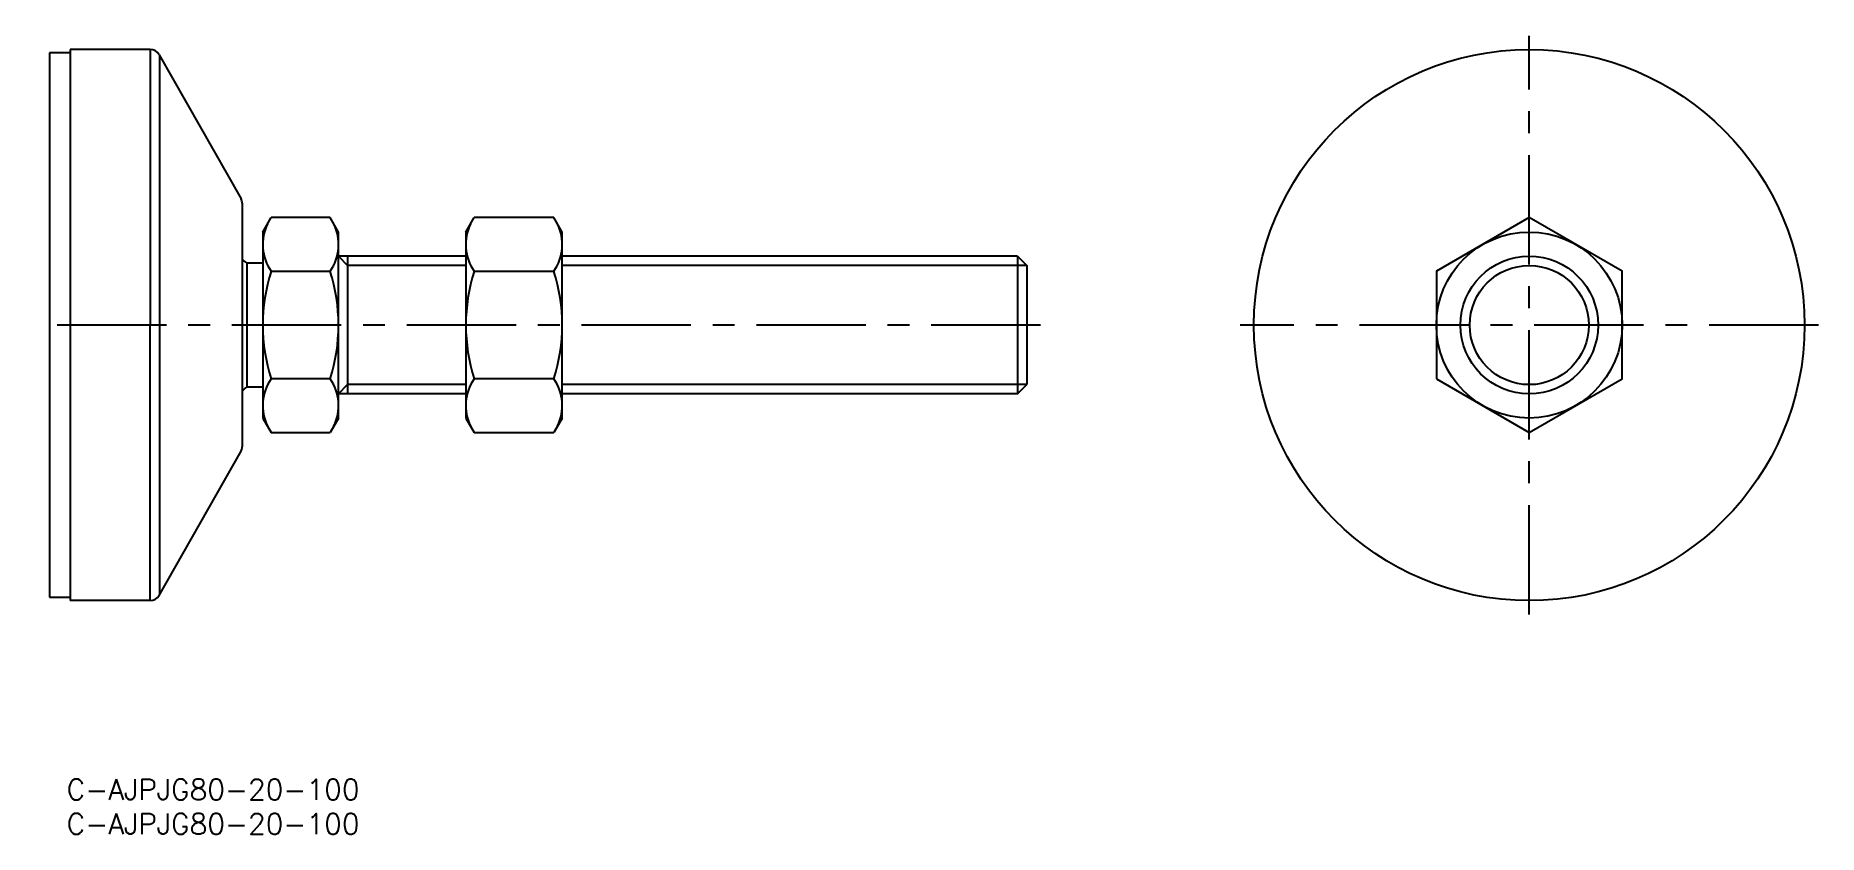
# Model space of a CAD drawing. Extents: x -4 to 255, y -8 to 108.
import ezdxf

# ---------------------------------------------------------------- set-up
doc = ezdxf.new("R2010")
doc.units = 0
doc.header["$LTSCALE"] = 0.5
doc.linetypes.add('CENTER', pattern=[50.8, 31.75, -6.35, 6.35, -6.35])
doc.layers.get('0').update_dxf_attribs({"linetype": 'CONTINUOUS'})
doc.layers.add('CENTER', color=1, linetype='CENTER')
doc.layers.add('後で消してね', color=7, linetype='CONTINUOUS')
doc.styles.get("Standard").update_dxf_attribs({"font": 'txt.shx', "height": 3, "bigfont": 'bigfont.shx'})

# ---------------------------------------------------------------- blocks, each defined once
blk = doc.blocks.new('*U12')
at = {"color": 7, "linetype": 'CONTINUOUS'}
blk.add_text('C-AJPJG80-20-100', height=3, dxfattribs=at).set_placement((0, -3))
blk = doc.blocks.new('*U13')
at = {"color": 7, "linetype": 'CONTINUOUS'}
blk.add_text('C-AJPJG80-20-100', height=3, dxfattribs=at).set_placement((0, -8))

msp = doc.modelspace()

# ---------------------------------------------------------------- linework, layer by layer
at = {"color": 7, "linetype": 'CONTINUOUS'}
for p, q in [((0.5, 105.42), (-2.5, 105.42)), ((-2.5, 105.42), (-2.5, 26.42)), ((0.5, 105.92), (0.5, 25.92)), ((12.14, 105.92), (0.5, 105.92)), ((12.14, 105.92), (12.08, 25.92)), ((13.44, 105.16), (25.35, 84.23)), ((13.49, 105.08), (13.49, 26.77)), ((25.5, 83.59), (25.5, 48.26)), ((28.5, 79.42), (29.71, 81.51)), ((38.29, 81.51), (29.71, 81.51)), ((39.5, 79.42), (38.29, 81.51)), ((58, 79.42), (59.21, 81.51)), ((70.79, 81.51), (59.21, 81.51)), ((72, 79.42), (70.79, 81.51)), ((28.5, 79.42), (28.5, 52.42)), ((39.5, 52.42), (39.5, 79.42)), ((58, 79.42), (58, 52.42)), ((72, 52.42), (72, 79.42)), ((58, 75.92), (39.5, 75.92)), ((40.81, 75.92), (40.81, 55.92)), ((138.15, 75.92), (72, 75.92)), ((138.15, 75.92), (138.15, 55.92)), ((138.15, 75.92), (139.5, 74.57)), ((28.5, 74.92), (26.19, 74.92)), ((26.19, 74.92), (26.19, 56.92)), ((29.71, 73.72), (38.29, 73.72)), ((59.21, 73.72), (70.79, 73.72)), ((139.5, 74.57), (139.5, 57.28)), ((38.29, 58.13), (29.71, 58.13)), ((70.79, 58.13), (59.21, 58.13)), ((138.15, 55.92), (139.5, 57.28)), ((28.5, 56.92), (26.19, 56.92)), ((58, 55.92), (39.5, 55.92)), ((138.15, 55.92), (72, 55.92)), ((28.5, 52.42), (29.71, 50.34)), ((39.5, 52.42), (38.29, 50.34)), ((58, 52.42), (59.21, 50.34)), ((72, 52.42), (70.79, 50.34)), ((29.71, 50.34), (38.29, 50.34)), ((59.21, 50.34), (70.79, 50.34)), ((13.44, 26.68), (25.35, 47.62)), ((-2.5, 26.42), (0.5, 26.42)), ((12.14, 25.92), (0.5, 25.92))]:
    msp.add_line(p, q, dxfattribs=at)
at = {"color": 3, "linetype": 'CONTINUOUS'}
for p, q in [((39.5, 75.92), (40.81, 74.57)), ((58, 74.57), (40.81, 74.57)), ((139.5, 74.57), (72, 74.57)), ((39.5, 55.92), (40.81, 57.28)), ((58, 57.28), (40.81, 57.28)), ((139.5, 57.28), (72, 57.28))]:
    msp.add_line(p, q, dxfattribs=at)
at = {"color": 7, "linetype": 'CONTINUOUS'}
msp.add_lwpolyline([(199, 58.13), (212.5, 50.34), (226, 58.13), (226, 73.72), (212.5, 81.51), (199, 73.72)], close=True, dxfattribs=at)
for radius in [40, 13.5, 10]:
    msp.add_circle((212.5, 65.92), radius, dxfattribs=at)
at = {"color": 3, "linetype": 'CONTINUOUS'}
msp.add_circle((212.5, 65.92), 8.65, dxfattribs=at)
at = {"color": 7, "linetype": 'CONTINUOUS'}
for centre, radius, start, end in [((12.13, 104.42), 1.51, 29.7334, 89.7578), ((24, 83.59), 1.5, 0, 25.5015), ((35.4, 77.62), 6.9, 154.3842, 214.3842), ((32.6, 77.62), 6.9, 325.6158, 25.6158), ((64.9, 77.62), 6.9, 154.3842, 214.3842), ((65.1, 77.62), 6.9, 325.6158, 25.6158), ((21.94, 69.92), 6.56, 49.6324, 57.1217), ((54.29, 65.92), 25.79, 162.412, 197.588), ((13.71, 65.92), 25.79, 342.412, 17.588), ((83.79, 65.92), 25.79, 162.412, 197.588), ((46.21, 65.92), 25.79, 342.412, 17.588), ((35.4, 54.23), 6.9, 145.6158, 205.6158), ((32.6, 54.23), 6.9, 334.3842, 34.3842), ((64.9, 54.23), 6.9, 145.6158, 205.6158), ((65.1, 54.23), 6.9, 334.3842, 34.3842), ((21.94, 61.92), 6.56, 302.8783, 310.3676), ((24, 48.26), 1.5, 334.4985, 0), ((12.13, 27.43), 1.51, 270.2422, 330.2666)]:
    msp.add_arc(centre, radius, start, end, dxfattribs=at)
at = {"layer": 'CENTER', "color": 1, "linetype": 'CENTER'}
for p, q in [((212.5, 23.92), (212.5, 107.92)), ((141.5, 65.92), (-4.5, 65.92)), ((254.5, 65.92), (170.5, 65.92))]:
    msp.add_line(p, q, dxfattribs=at)

# ---------------------------------------------------------------- block references
at = {"layer": '後で消してね', "color": 7, "linetype": 'CONTINUOUS'}
for name in ['*U12', '*U13']:
    msp.add_blockref(name, (0, 0), dxfattribs=at)

doc.saveas('drawing.dxf')
